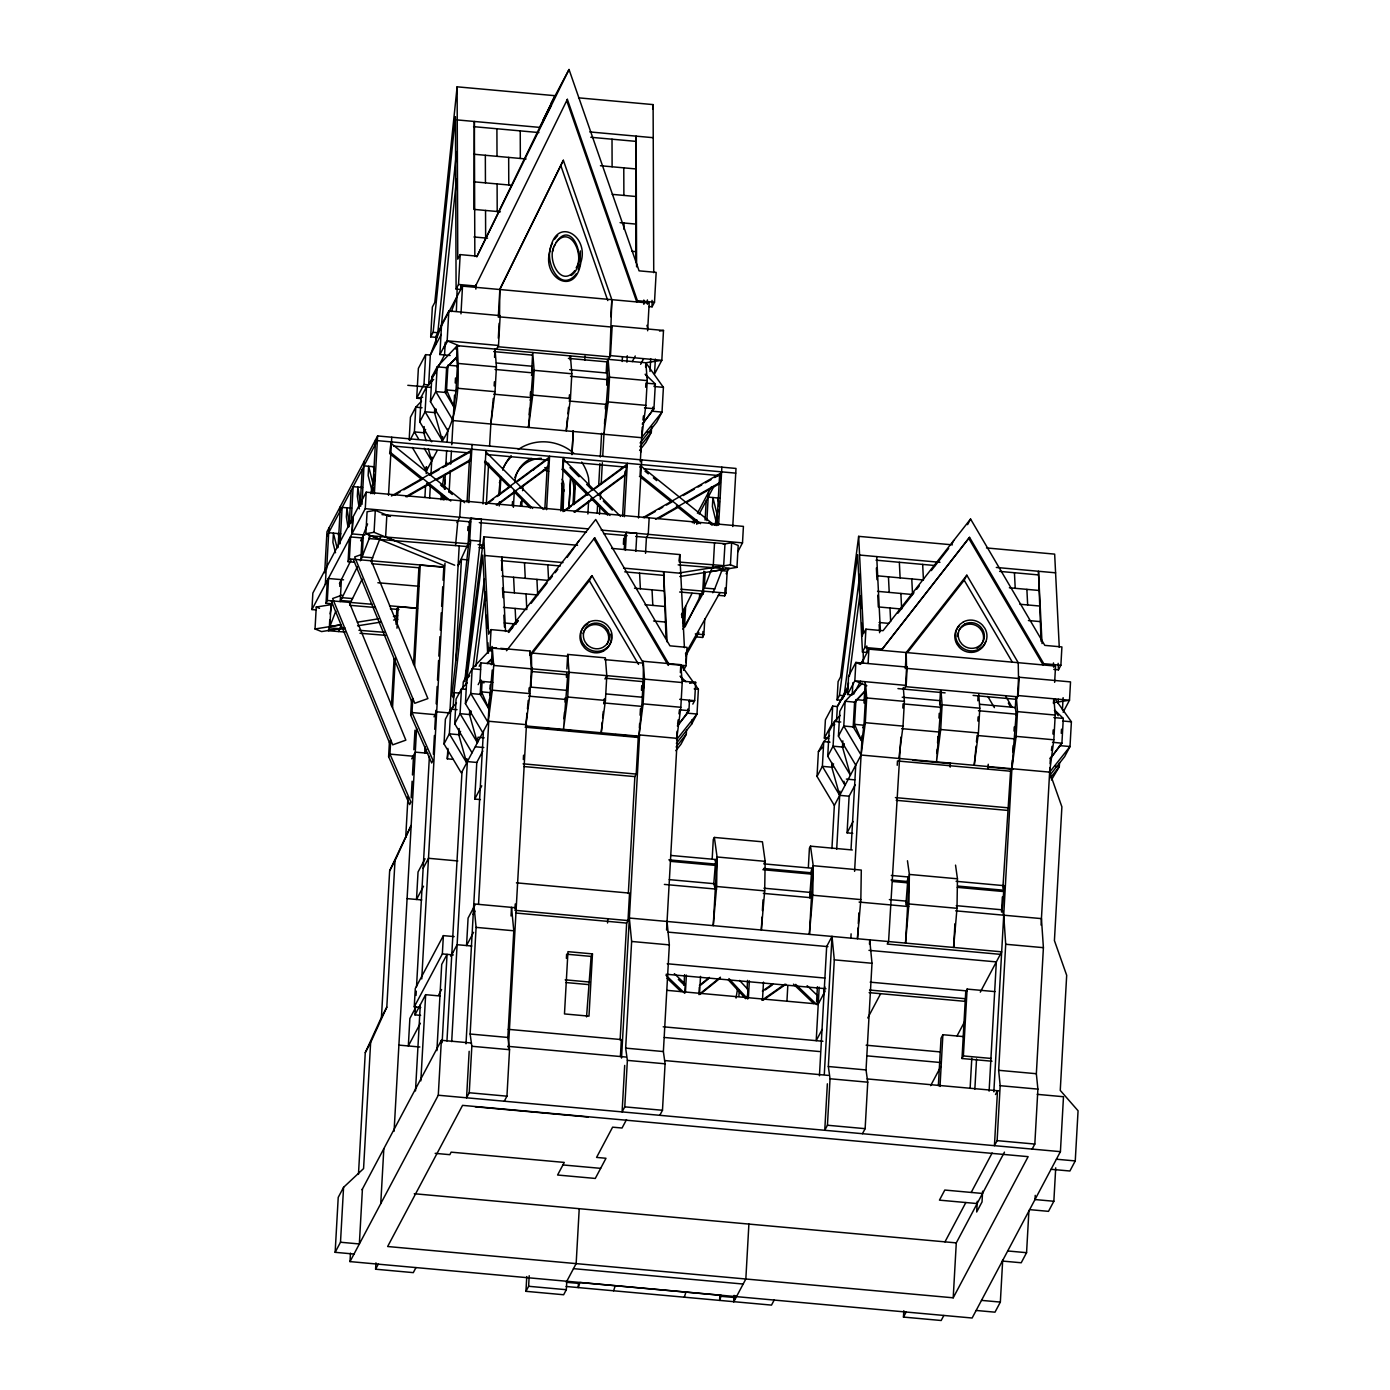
<?xml version="1.0" encoding="UTF-8"?>
<svg xmlns="http://www.w3.org/2000/svg" width="1390" height="1390" viewBox="0 0 1390 1390"><rect width="100%" height="100%" fill="white"/><g stroke="black" fill="none" stroke-linecap="round" stroke-linejoin="round"><path stroke-width="1.5" d="M655.368 359.089L654.534 374.014L661.831 360.288L663.499 330.438L612.156 325.781L611.496 327.032L499.514 316.868L499.844 289.52L563.35 160.284L611.843 299.684L609.828 356.865L497.846 346.718M809.64 897.87L811.882 868.229L763.822 863.868L765.16 861.348L717.084 856.987L713.244 925.653L716.632 886.507L717.084 856.987L714.356 837.44L762.432 841.801L765.16 861.348L764.691 890.868L761.32 930.014L762.033 917.087M858.064 927.964L857.456 938.736L860.844 899.591L861.296 870.071L813.22 865.709L809.38 934.375L812.768 895.23L813.22 865.709L810.509 846.163L852.313 849.968M954.93 923.759L953.61 947.459L956.998 908.313L957.449 878.793L909.373 874.432L905.533 943.098L908.921 903.952L909.373 874.432L907.462 860.757M316.225 609.949L311.933 609.567L312.854 593.078L353.025 517.41L352.104 533.899M344.876 627.846L321.577 631.581L315.026 628.975L316.26 607.03L331.081 604.65L329.83 626.577L341.349 624.701L338.673 631.547M324.669 572.802L326.963 531.797L377.611 435.939L736.005 468.447L732.756 526.549M325.347 584.304L326.268 567.815M326.667 569.031L328.961 528.009M332.453 603.816L326.024 603.277L327.258 581.315L328.544 578.518L343.556 579.804M326.024 603.277L327.31 600.463L328.544 578.518M329.43 625.9L329.76 619.905M330.108 613.911L332.002 602.218M338.065 547.538L340.359 506.533M340.081 543.768L342.114 507.437L351.601 508.167M339.803 586.406L340.029 582.41M341.401 579.613L340.185 601.575L357.473 566.651M349.116 526.741L351.131 490.427M354.519 562.255L348.091 561.699L349.307 539.754L350.593 536.957L363.468 538.052M351.114 522.97L353.147 486.656L362.564 487.508M348.091 561.699L349.377 558.902L350.593 536.957M360.149 505.96L362.165 469.646M362.026 504.309L364.232 461.15M360.809 559.875L362.043 537.93M311.933 609.567L365.275 508.671L366.195 492.182L743.424 526.393L742.503 542.882L737.725 551.899M444.522 565.799L365.848 533.691L367.082 511.746L375.3 510.373L389.061 515.985M369.427 534.577L369.201 538.573L468.413 546.652M372.589 493.554L375.595 439.727M374.362 494.041L377.611 435.939M454.704 565.226L374.066 532.318L375.3 510.373M353.998 1254.041L335.146 1252.321L338.222 1197.398L343.573 1187.321L363.572 1168.59L370.626 1042.535L386.802 1007.194L395.003 860.705L411.179 825.365L389.652 870.8L381.451 1017.289L365.275 1052.612L358.464 1174.394M335.146 1252.321L340.498 1242.243L343.573 1187.321M421.552 479.289L389.634 453.592L390.712 445.009M388.505 495.327L391.754 437.224M1037.235 1094.347L1063.489 1096.727L1060.414 1151.65L972.131 1318.015L350.002 1261.599L350.471 1253.155M362.425 1189.023L359.35 1243.963L340.498 1242.243M388.609 756.629L389.391 742.521L390.729 740.001L389.947 754.11L388.609 756.629L409.616 804.549L410.954 802.03L389.947 754.11L413.508 756.247L412.465 774.977M391.441 705.981L394.082 658.669M396.011 624.266L396.845 609.202L398.183 606.683L417.469 608.438M392.536 707.753L395.299 658.304M396.984 628.193L398.183 606.683M409.164 439.935L410.432 417.243L415.784 407.166L421.535 401.119M431.665 441.777L419.745 421.83L421.135 397.088L426.487 386.993L433.663 379.435M420.979 398.6L416.705 398.218L423.985 384.491L425.653 354.641L430.327 355.058L441.256 334.469M415.975 1267.576L413.299 1272.632L375.595 1269.209L375.943 1262.867M380.756 1203.618L383.831 1148.696M426.07 440.804L423.828 432.759L424.159 426.574M426.487 386.993L425.097 411.753L419.745 421.83M437.12 337.457L430.692 336.866L432.36 307.034L434.792 302.447L457.119 86.823L555.114 95.701L476.753 256.872L569.031 69.5L639.07 270.841L656.167 272.388L654.499 302.238L652.084 306.808L648.974 306.53M423.985 384.491L428.659 384.908L430.327 355.058L441.325 326.059L456.563 178.91M410.676 715.068L411.457 700.96L412.795 698.44L412.013 712.549L410.676 715.068L431.682 762.971L433.02 760.452L412.013 712.549L435.574 714.686M413.508 664.403L418.911 567.641L420.249 565.122L443.81 567.259L443.08 580.255M414.602 666.192L420.249 565.122M405.706 837.614L408 796.678M424.906 497.325L425.496 486.552M426.226 473.625L426.608 466.797M447.771 430.674L430.448 401.658L431.838 376.916L437.19 366.838L457.31 345.658L645.846 362.755L661.831 360.288L610.488 355.632L608.507 359.367M435.557 344.581L436.026 336.05L462.522 286.132L649.182 303.055L647.636 330.768M411.179 797.86L412.118 781.215M413.873 749.749L414.967 730.236M394.082 1131.269L416.6 728.43M429.649 498.002L430.379 485.075M430.969 474.303L431.942 457.084M455.538 349.012L457.31 345.658C458.874 377.541 460.455 413.004 442.42 440.752L434.531 412.604L434.757 408.469M441.082 330.334L441.325 326.059M450.151 355.475L439.883 354.537L441.551 324.687L448.831 310.96L500.174 315.617L498.506 345.467L496.508 349.203M445.269 342.166L444.557 354.954L428.659 384.908M448.831 310.96L447.163 340.811L439.883 354.537M425.062 746.639L424.697 752.98L426.713 749.21M442.663 436.53L442.42 440.752L425.097 411.753L435.574 412.691M445.217 392.432L446.607 367.69L456.667 357.108L457.38 366.022L455.99 390.764L453.887 406.94L445.217 392.432L446.555 389.912L447.945 365.17L457.38 366.022M420.736 1007.455L414.255 1006.864L415.28 988.551L443.375 935.626L454.165 936.599M420.614 1015.36L414.95 1014.856L415.436 1006.238M416.027 995.466L416.27 991.157M416.514 986.848L429.406 756.351M443.897 500.07L444.14 495.761M444.505 489.297L445.339 474.216M445.825 465.598L446.659 450.516M447.146 441.916L447.875 428.989M456.389 311.047L457.188 287.435M460.733 285.159L460.75 289.467L456.094 289.033L458.509 284.464L460.177 254.613L477.291 256.16M433.367 754.214L434.41 735.484M434.757 729.246L435.817 710.342M436.182 703.844L437.155 686.504M437.503 679.988L438.597 660.476M438.84 656.149L439.935 636.637M440.3 630.122L441.273 612.782M441.638 606.283L442.715 586.771M415.488 1090.942L420.301 1004.761M421.743 978.925L444.991 563.159M449.126 492.147L450.325 470.602M450.69 464.138L451.42 451.211M451.767 444.748L454.547 395.212M455.225 382.98L455.503 377.976M456.493 360.219L457.31 345.658M460.976 313.845L462.522 286.132M420.84 1080.864L425.653 994.684L440.317 996.022M508.41 1047.817L526.462 724.677L488.759 721.254L461.341 772.944L444.018 743.928L445.391 719.186L450.742 709.109L456.493 703.045M381.972 514.648L457.866 520.746L455.555 545.523M460.663 500.748L459.743 517.236L456.876 522.64M452.949 759.34L447.302 758.818L447.875 748.411M459.221 545.662L449.856 713.053L453.192 706.745L453.991 692.637L459.638 693.141M455.798 660.389L461.445 559.319L467.092 559.84M472.044 752.772L454.721 723.756L456.094 699.014L461.445 688.936L467.196 682.89M467.057 502.12L469.455 459.395M436.894 1050.614L441.707 964.434L447.059 954.357L442.124 1042.674M414.255 1006.864L442.35 953.922L443.375 935.626M436.616 479.932L469.976 460.872L471.158 450.464L391.459 495.987M468.83 502.607L472.079 444.505M467.77 530.546L467.996 526.567M468.152 543.716L469.386 521.771M350.002 1261.599L438.284 1095.233L441.36 1040.293L471.418 1043.021M466.918 758.627L466.693 762.849L458.787 734.702L459.134 728.516M469.733 540.293L470.967 518.348L481.392 519.235L480.158 541.179L469.733 540.293L458.092 565.626L461.445 559.319M462.905 688.12L463.252 682.021L465.685 677.451L483.807 536.801L577.545 545.297M482.747 732.6L465.424 703.601L466.797 678.859L472.148 668.764L492.286 647.584L496.473 647.966M446.955 1040.954L462.001 771.676M477.621 738.472L477.395 742.694L469.49 714.529L469.716 710.412M451.698 1041.631L467.353 761.598L476.787 762.45L482.799 751.104M482.973 503.892L485.961 450.482M486.344 504.17L488.637 463.252M489.593 446.016L490.931 422.317M494.562 357.404L495.014 349.081L496.421 366.925L495.031 391.667L490.826 424.002L493.294 398.443M494.162 385.934L494.388 381.816M498.298 317.233L499.844 289.52M498.315 338.187L499.149 323.262M493.85 664.055L481.009 662.891L479.984 681.204L478.16 684.627M492.234 670.015L488.863 708.865L480.193 694.375L481.009 679.936M480.401 799.58L474.737 799.076L476.787 762.45M482.104 681.534L481.531 691.855L480.193 694.375M465.998 1043.821L483.407 731.349M466.032 685.096L482.799 555.114L487.612 652.501L490.045 647.914L491.07 629.618L508.184 631.164L595.719 519.478L669.945 645.829L687.06 647.393L686.034 665.688L683.602 670.275L683.394 665.949M498.645 495.622L500.539 476.666M499.271 505.96L499.514 501.668M499.983 493.085L500.713 480.228L499.357 482.747M469.16 1051.309L466.571 1097.805L469.247 1092.748L471.836 1046.27L470.133 1034.021L476.092 927.373L473.816 903.934L516.229 907.792L514.891 910.311L628.002 920.562L629.548 893.11L516.437 882.841M480.523 669.528L472.148 668.764L470.776 693.506L488.099 722.522L489.402 699.118M489.975 689.04L490.201 684.905M491.33 664.75L492.286 647.584L490.496 650.954M478.525 904.369L488.759 721.254M492.286 647.584L493.676 665.445L492.303 690.187L488.099 722.522M512.302 505.699L512.528 501.547M513.397 507.333L514.335 490.722M520.555 506.082L520.798 501.79M521.771 505.717L522.136 499.271M522.605 490.687L522.849 486.396M531.675 371.217L532.718 352.504L534.125 370.348L532.735 395.09L528.53 427.425L528.773 423.203M529.243 414.828L529.59 408.434M530.285 396.011L530.528 391.876M528.53 427.425L532.787 372.868L531.953 366.23L496.352 362.998M511.034 915.975L511.52 907.357L513.796 930.779L507.836 1037.444L509.539 1049.693L506.95 1096.171L504.275 1101.21M515.012 908.191L515.256 903.969M523.318 759.513L523.561 755.204M529.764 655.177L529.99 651.007L500.661 648.348M528.895 691.994L529.121 687.876M526.063 723.912L530.007 693.61L531.38 668.851L529.99 651.007M567.276 690.43L530.65 687.094L531.119 678.963M544.828 509.174L547.226 466.449M519.947 488.411L547.73 467.926L548.911 457.519L485.631 504.153M546.6 509.661L549.589 456.25L547.573 460.038M560.743 510.947L563.732 457.536M570.195 360.08L570.421 355.91L571.829 373.754L570.439 398.513L566.234 430.848L567.468 418.06M562.029 509.852L562.533 486.813A20.902 19.929 28 0 0 561.473 483.407M569.222 398.965L569.448 394.847M563.124 511.624L563.871 484.293A20.902 19.929 28 0 0 562.081 479.255M571.933 454.565L573.271 430.865M571.968 454.513L573.288 430.813M579.23 1208.692L576.155 1263.614L566.79 1281.267L566.321 1289.711L563.645 1294.75L525.941 1291.327L526.775 1276.541M525.941 1291.327L528.617 1286.289L529.208 1275.725M572.975 504.952L573.792 490.409A30.51 29.121 28 0 0 571.394 477.152M574.209 504.501L575.13 487.873A30.51 29.121 28 0 0 574.522 480.21M564.097 718.856L564.444 712.479M565.278 697.711L565.035 702.054L567.711 697.016L569.083 672.274L567.693 654.429L605.397 657.852L606.787 675.696L605.414 700.438L601.21 732.773L602.235 722.122M566.651 673.16L566.408 677.312L569.083 672.274L643.674 678.946L644.334 677.695M566.877 668.99L567.693 654.429M584.756 360.253L584.999 355.979M603.625 703.809L605.414 700.438L567.711 697.016L563.506 729.368L567.745 674.793L532.144 671.561M587.883 513.987L588.596 501.13M566.39 958.37L566.616 954.2L591.132 956.407L592.47 953.888L567.954 951.664L564.479 1013.935L588.978 1016.142L592.47 953.888M597.144 513.014L597.63 504.396M598.708 485.006L599.924 463.478M600.289 457.015L601.609 433.315M606.196 372.624L606.805 361.852L608.142 359.332L609.532 377.177L608.142 401.918L603.938 434.271L608.195 379.696L607.361 373.076L569.657 369.653M599.455 514.439L599.941 505.821M600.306 499.357L600.671 492.894M601.158 484.276L602.356 462.731M602.721 456.268L604.042 432.585M604.528 423.967L604.772 419.502M605.362 408.938L605.606 404.577M606.683 385.186L608.142 359.332M610.888 316.729L611.843 299.684M610.488 355.632L612.156 325.781M622.216 361.504L622.442 357.247M586.545 1016.889L591.132 956.407M604.303 698.84L604.077 702.958L641.78 706.381L638.914 736.196L525.802 725.945L527.019 713.157M626.907 362.182L627.272 355.788M622.581 516.211L625.083 471.349M597.717 495.466L625.5 474.98L625.709 471.314M625.5 474.98L626.682 464.573L563.402 511.207M624.353 516.715L627.342 463.304L625.326 467.092M623.398 544.272L623.728 538.278M624.232 549.45L625.014 535.48M625.413 550.405L626.404 532.44L636.846 533.326L635.838 551.291M607.534 922.977L607.778 918.634M640.616 452.428L640.964 446.242M640.303 461.845L642.232 427.182M645.603 367.064L645.846 362.755L663.412 387.358L662.022 412.1L656.671 422.178L640.112 442.976M714.495 525.333L640.599 465.824L640.078 474.98L700.543 523.683M638.479 517.984L641.728 459.899M645.672 387.254L645.898 383.119L655.333 383.97L653.943 408.712L642.406 424.037L653.943 408.712L644.508 407.861M447.649 367.777L437.19 366.838L435.8 391.58L453.123 420.579L641.659 437.694L645.846 405.341L647.236 380.599L645.846 362.755M649.999 371.46L650.711 358.655M651.667 426.07L651.319 432.255L645.968 442.35L639.609 450.343M652.605 411.249L652.831 407.114M645.533 553.342L646.437 537.374L635.716 536.418M649.165 517.845L648.244 534.333L646.333 537.947M620.131 1039.946L626.664 923.082L629.34 918.043L1001.686 951.82L980.28 992.147M628.332 893.457L634.865 776.61L636.203 774.074L638.253 737.465L639.591 734.945L677.295 738.368L666.574 930.084M620.409 1056.487L621.347 1039.581L508.236 1029.33M639.383 727.804L639.626 723.547M640.095 715.207L640.443 708.761M641.485 690.343L641.746 685.548M642.875 665.428L643.101 661.275L680.805 664.681L698.388 689.284L696.998 714.026L691.647 724.12L676.357 743.303M621.521 1058.068L639.591 734.945M641.78 706.381L643.17 681.639L605.449 678.216M642.875 693.193L642.649 697.259L606.04 693.94M643.222 687.094L643.379 663.134L591.984 575.651L531.38 652.97L531.675 668.798L568.302 672.117M643.761 687.876L644.23 679.727M624.701 1065.418L622.095 1111.896L624.77 1106.857L627.376 1060.379L625.656 1048.13L631.633 941.464L629.34 918.043M681.743 617.612L681.969 613.633M682.681 622.807L683.359 610.836M686.521 713.087L696.998 714.026L676.617 739.619L677.086 731.227M680.37 672.621L680.805 664.681L682.212 682.542L680.822 707.284L676.617 739.619M683.289 626.907L684.28 608.942M684.558 626.108L685.67 606.162M659.798 1115.319L662.474 1110.28L665.08 1063.802L663.378 1051.552L669.337 944.887L667.044 921.466M685.93 662.63L686.486 652.657M696.79 524.325L697.033 520.051M675.853 750.67L680.944 744.276L686.295 734.198L686.521 730.08M689.492 700.351L688.901 710.655L677.382 725.962L687.564 713.174L687.807 709.056M691.647 724.12L691.872 719.985M699.448 597.77L699.674 593.791M682.837 681.187L695.678 682.351L694.653 700.664L692.828 704.105M705.112 520.121L706.19 500.904M702.767 591.097L703.879 571.134M706.867 520.607L708.448 492.425M705.164 572.089L704.261 588.057L685.027 626.925M696.182 636.898L702.61 637.454L702.958 631.46M684.019 985.232L684.61 974.668M702.61 637.454L703.896 634.657L704.799 618.689M674.341 973.643L685.287 984.12L684.766 993.277L666.001 975.328M685.444 992.008L686.382 975.102M714.529 542.847L713.313 564.809L704.261 588.057L714.721 588.908L723.756 565.643L679.258 562.064M716.84 524.76L719.586 475.641L643.692 468.743M686.382 502.589L719.742 483.529L720.159 476.197M719.742 483.529L720.923 473.104L643.084 517.584M718.613 525.264L721.862 467.162M699.309 987.23L698.909 994.545L720.454 977.205M699.57 993.294L700.525 976.388M718.248 595.32L724.677 595.876L725.128 587.901M724.677 595.876L725.962 593.078L727.196 571.134L720.75 570.578M712.201 858.655L713.279 839.491L714.356 837.44M731.644 542.812L738.194 545.419L736.961 567.363L730.428 564.774L731.644 542.812L723.182 544.168M715.294 889.027L713.8 883.658L715.746 859.507L671.196 855.476M738.907 996.317L739.254 989.941M747.108 988.829L747.577 980.367M747.264 996.578L748.254 989.819L739.567 980.419M748.254 989.819L747.733 998.976L728.933 978.577M748.411 997.725L749.349 980.819M734.146 1295.358L733.798 1301.7L745.839 1279.009L748.897 1224.069M762.398 910.624L763.006 899.851M762.537 999.01L763.492 982.105M786.966 1000.678L787.8 985.771M808.355 867.377L809.414 848.213L810.509 846.163M811.048 872.538L811.882 868.229M831.932 848.526L834.347 805.453L817.025 776.437L818.397 751.695L823.749 741.617L829.5 735.553M843.921 781.25L845.051 785.28L827.728 756.264L829.1 731.522L834.452 721.445L840.203 715.398M828.649 738.542L824.374 738.142L831.654 724.416L832.68 706.12L837.353 706.537L847.709 689.075L848.526 682.716M816.608 1001.495L817.424 986.709M817.025 1004.744L818.102 996.161L807.156 985.701M817.685 1003.476L818.102 996.161M819.197 987.161L816.208 1040.676L822.15 1029.469M855.145 784.881L849.116 796.209L839.699 795.358L831.793 767.211L832.019 763.075M841.35 700.265L837.075 699.882L838.101 681.569L840.533 677L858.655 536.349L952.393 544.845M836.554 720.784L837.353 706.537L848.282 685.948M819.44 1075.756L826.668 946.503L832.019 936.426L834.295 959.847L828.336 1066.512L830.039 1078.762L827.432 1125.24L824.757 1130.278L827.363 1083.8M851.045 849.134L855.754 765.108L838.431 736.109L839.803 711.367L845.155 701.272L862.408 683.133M836.693 849.221L839.925 791.136M824.305 1074.296L832.019 936.426M840.741 722.018L834.452 721.445L833.079 746.187L850.402 775.203L842.496 747.038L842.844 740.853M852.904 682.699L852.226 694.896L847.553 694.479L848.578 676.166L855.858 662.439L907.183 667.096L906.176 685.409L904.178 689.145M852.73 833.357L847.083 832.836L849.116 796.209M853.199 726.883L854.589 702.141L864.649 691.542L865.345 700.473L863.972 725.215L861.87 741.374L853.199 726.883L854.537 724.364L855.927 699.604L865.345 700.473M863.364 663.186L863.173 650.694M866.804 645.968L867.134 652.466L862.46 652.049L864.893 647.462L865.918 629.166L883.032 630.712L970.568 519.026L1044.794 645.377L1061.908 646.941L1060.883 665.237L1058.45 669.824L1053.794 669.389M850.871 938.146L851.097 933.837M854.589 871.356L862.182 735.536M865.171 682.177L864.007 702.993L866.682 697.954L865.605 684.071M868.107 663.378L868.889 649.147L1055.549 666.071L1054.645 682.351M858.308 923.655L858.898 912.882M869.48 944.158L869.723 939.848L871.999 963.27L866.039 1069.935L867.742 1082.185L865.136 1128.663L862.46 1133.701M897.228 765.282L897.471 760.973L1010.582 771.224L1011.92 768.705L1016.125 736.37L1017.497 711.628L1016.42 697.745M900.859 737.152L888.575 941.551L887.237 944.071L1000.348 954.339M902.822 708.014L903.048 703.879M905.324 668.798L906.228 652.518L966.832 575.199L1018.227 662.683L1018.523 678.494L1017.497 696.807L905.498 686.66M898.809 758.453L903.014 726.101L904.386 701.359L903.309 687.477M905.62 684.61L906.419 670.38M905.88 904.768L908.035 876.951L891.32 875.439M892.484 881.469L907.114 882.789L908.035 876.951M943.845 1315.461L941.169 1320.5L903.465 1317.077L903.813 1310.735M936.982 753.467L937.225 749.21M937.572 742.972L937.92 736.544M938.962 718.074L939.223 713.331M939.692 704.886L940.474 691.108M941.013 690.899L942.09 704.782L940.717 729.524L936.513 761.876L940.752 707.302L939.935 700.664L902.232 697.259M950.169 767.158L950.413 762.954M938.354 1085.694L941.013 1038.26L942.889 1034.716L964.312 1036.662M940.005 1086.459L942.889 1034.716M977.83 700.769L978.056 696.599M977.882 721.028L978.108 716.91M976.058 746.117L974.216 765.282L978.421 732.947L979.794 708.205L978.716 694.322M991.991 1061.23L962.002 1058.52L965.737 991.678L967.11 989.089L994.962 991.609M962.002 1058.52L963.374 1055.931L967.11 989.089M953.21 1297.808L1028.131 1156.654L462.557 1105.363L387.636 1246.517L953.21 1297.808L956.285 1242.886L1004.449 1152.136M970.116 1088.405L971.801 1058.242M987.995 768.479L988.238 764.257M974.859 1089.082L976.544 1058.919M977.274 1201.255L976.683 1212.01L982.035 1201.933L982.626 1191.16M989.107 1091.15L996.335 961.897L868.959 950.343M1001.512 912.083L1002.364 896.932M1002.85 888.279L1010.582 771.224M995.501 1094.521L997.499 1090.733L994.441 1145.673L997.116 1140.634L1000.174 1085.694L998.645 1070.3L1005.7 944.262L1003.736 915.193L1002.242 909.824L1004.188 885.673L956.111 881.312M957.276 887.341L1003.267 891.511L1004.188 885.673M993.85 1091.845L1012.389 760.26M1012.858 751.903L1013.223 745.492M1014.022 731.105L1014.248 726.97M1015.291 708.344L1015.881 697.936M1011.92 768.705L1016.16 714.147L1015.343 707.51L979.724 704.278M973.104 695.4L1016.177 699.309L1018.158 695.556L1019.183 677.243L1070.526 681.899L1069.501 700.212L1063.124 712.219M976.145 1310.457L994.997 1312.177L1000.348 1302.082L1002.711 1259.827M1041.075 925.08L1049.867 767.923M1050.093 763.736L1050.44 757.428M1053.464 703.444L1053.707 699.274M1052.942 734.059L1053.186 729.941M1051.048 1169.303L1069.9 1171.005L1075.252 1160.928L1078.067 1110.766L1060.257 1090.403L1066.686 975.311L1054.419 940.596L1061.89 806.843L1049.624 772.128L1053.829 739.793L1055.219 715.051L1053.967 699.187M1032.144 1149.096L1034.82 1144.057L1037.896 1089.117L1036.349 1073.723L1043.403 947.667L1041.44 918.616L955.66 910.832M1002.364 1261.06L1021.216 1262.763L1026.567 1252.685L1028.93 1210.429M1058.103 703.34L1058.346 699.274M1035.237 1195.365L1034.994 1199.553L1053.846 1201.255L1055.722 1167.826M1059.527 762.589L1059.302 766.707L1051.396 779.981M1061.265 733.312L1061.508 729.194M1062.429 709.873L1063.124 697.658M1054.628 710.047L1063.298 718.422L1061.908 743.164L1050.388 758.471L1061.908 743.164L1052.491 742.312M1055.062 698.962L1071.395 721.792L1070.005 746.534L1064.653 756.629L1050.649 774.213M527.436 708.9L528.252 700.386M567.885 413.803L568.493 407.409M602.635 717.866L603.26 711.489M976.458 741.86L977.083 735.466L1014.787 738.889M430.692 336.866L433.124 332.297L455.451 116.656L456.094 289.033M456.546 151.597L437.798 332.714L433.124 332.297M652.674 108.907L653.109 104.598L578.553 97.839M580.238 262.276L580.377 250.912M468.691 543.507L451.924 695.434L453.418 697.867L470.654 541.666M464.729 681.604L480.315 540.38M447.302 758.818L448.24 750.496M472.895 668.468L484.432 578.97M475.849 666.244L485.405 592.157L485.822 600.584M642.945 419.988L643.466 415.958M638.914 736.196L643.118 703.861L644.508 679.119L643.101 661.275M678.98 560.969L679.814 554.575L611.635 548.39M677.642 723.947L678.164 719.898M678.963 713.834L679.484 709.803L688.901 710.655L687.564 713.174M837.075 699.882L839.508 695.313L857.647 554.662L862.46 652.049M859.837 574.261L844.164 695.73L839.508 695.313M849.342 676.374L859.715 595.928M1015.69 704.313L1016.507 697.954M1051.431 750.392L1051.969 746.343M500.4 211.801L473.868 209.386L474.355 121.469L474.841 256.455M635.786 261.98L636.116 136.133L636.603 266.845M736.04 998.09L737.395 989.715M823.471 995.327L824.913 986.952M339.195 541.37L339.994 537.131M370.8 493.659L374.431 474.563M373.111 487.959L372.312 492.199L368.142 475.484L368.645 466.328L373.337 485.145M373.91 483.72L374.727 479.463M715.051 524.881L717.866 510.026M718.682 505.769L719.481 501.529M716.145 525.542L717.761 517.063M501.634 570.369L501.859 557.043L505.543 631.477M666.019 637.628L663.621 571.724L667.096 641.902M1041.075 641.259L1038.469 571.273L1042.048 643.57M552.525 243.181C542.308 258.488 559.458 295.427 576.537 273.604M552.508 251.798L553.463 248.445M554.732 245.266C546.201 258.054 560.518 288.877 574.765 270.668M576.155 267.836C584.703 255.065 570.386 224.224 556.122 242.451M578.362 269.938L580.064 263.892M613.616 1290.789L615.249 1285.715M684.314 1297.2L685.948 1292.127M735.692 1295.81L733.798 1301.7L733.903 1297.478L719.759 1296.192L719.655 1300.415L721.288 1295.324L579.908 1282.501L578.257 1287.592L578.379 1283.37L566.251 1282.275M451.35 311.586L457.223 296.122M367.568 523.961L363.294 534.959L362.269 556.938L360.358 560.813M335.824 611.166L328.231 630.712L345.067 632.068M372.52 557.755L380.756 536.592M469.177 522.24L470.967 518.348M481.392 547.799L482.678 545.002M624.614 536.332L626.404 532.44M567.363 99.35L566.703 100.601L636.742 301.925L637.402 300.692L567.363 99.35L474.963 287.261L475.623 286.01L458.509 284.464M500.053 288.72L563.35 160.284M339.455 583.557L350.992 560.24M360.618 540.814L363.502 534.976M349.655 604.407L362.147 579.144M370.8 561.664L372.729 557.772L362.06 556.921L370.296 535.758L469.507 543.837M681.447 614.675L692.029 593.304M712.792 592.783L714.721 588.908M542.847 120.461L555.114 95.701M553.932 246.76C570.178 212.757 590.559 262.206 571.186 275.463M460.177 254.613L457.762 259.183L457.119 86.823M551.152 103.19L569.031 69.5M551.413 105.345L539.702 127.393L457.241 119.922M326.702 536.488L364.18 465.858M425.653 354.641L418.373 368.367L416.705 398.218L422.699 397.279M366.195 492.182L352.817 517.393L351.896 533.882L364.945 535.063M443.636 348.421L447.597 340.932M409.928 440.317L414.394 431.908L415.784 407.166L422.056 407.739M430.448 401.658L435.8 391.58L446.277 392.536M456.928 366.856L458.717 363.502L496.421 366.925M423.828 432.759L425.601 429.406M434.531 412.604L436.304 409.233M455.538 391.615L457.327 388.244L495.031 391.667M499.514 316.868L500.174 315.617M412.291 447.424L426.365 471.001L437.068 450.829M469.82 452.984L471.818 449.196M531.449 375.387L534.125 370.348L571.829 373.754M530.059 400.129L532.735 395.09L570.439 398.513M606.857 382.215L609.532 377.177L647.236 380.599M411.718 758.853L415.28 752.129L427.842 753.276M434.01 716.84L436.686 711.802L449.248 712.931M605.467 406.975L608.142 401.918L645.846 405.341M632.276 361.608L635.265 355.996M562.985 492.668L564.323 490.149M491.07 629.618L488.637 634.188L483.807 536.801M479.185 666.314L481.009 662.891M573.792 490.409L575.13 487.873M640.616 364.319L643.605 358.707M444.018 743.928L449.37 733.851L450.742 709.109L457.032 709.664M454.721 723.756L460.073 713.678L461.445 688.936L465.633 689.318M465.424 703.601L470.776 693.506L481.235 694.461M458.787 734.702L460.577 731.331M469.49 714.529L471.28 711.176M389.652 870.8L395.003 860.705M506.499 650.728L594.694 537.791L668.92 664.142L686.034 665.688M489.628 695.226L492.303 690.187L530.007 693.61M653.995 386.49L655.333 383.97L645.203 374.205L647.705 377.715M578.918 540.918L567.137 557.407M594.694 537.791L594.034 539.042L668.26 665.393L668.92 664.142M425.079 858.777L418.043 871.999L416.514 899.469L423.533 886.229M423.133 868.368L428.485 858.29L457.814 860.949M531.675 668.798L532.335 667.548L530.65 687.094M639.921 467.092L640.599 465.824M531.362 654.603L589.343 580.655L591.984 575.651M474.737 799.076L481.757 785.837M381.451 1017.289L386.802 1007.194M365.275 1052.612L370.626 1042.535M415.888 1007.142L409.859 1018.488L408.33 1045.958L420.371 1023.266M414.95 1014.856L425.653 994.684M475.102 904.855L468.082 918.095L466.553 945.548L473.573 932.325M450.621 956.094L452.619 952.306M451.767 954.791L457.119 944.696L471.783 946.034M473.173 914.446L474.963 911.093M605.015 679.05L606.787 675.696M438.562 995.205L441.568 989.524M692.394 522.675L694.409 518.887M697.415 513.223L711.298 487.056M694.149 523.578L696.147 519.791M699.153 514.126L713.887 486.378M720.263 474.372L720.923 473.104M362.026 1189.771L441.36 1040.293M642.719 682.473L644.508 679.119L682.212 682.542M641.329 707.215L643.118 703.861L680.822 707.284M726.119 573.74L729.107 568.145L724.816 567.763M375.595 1269.209L378.271 1264.17M715.068 860.775L715.746 859.507M865.918 629.166L863.485 633.736L858.655 536.349M832.68 706.12L825.399 719.846L824.374 738.142L828.37 737.534M685.287 984.12L684.61 985.371L678.355 979.394M842.409 699.048L845.937 692.394M861.609 662.874L868.889 649.147M847.553 694.479L854.833 680.753L855.858 662.439L859.871 664.107M626.508 1119.628L622.042 1128.02L612.608 1127.168L596.571 1157.418L605.988 1158.27L595.285 1178.442L557.581 1175.019L564.27 1162.422L451.159 1152.154L449.821 1154.673L435.157 1153.352M853.634 694.288L860.584 681.17M969.542 537.339L881.347 650.277L969.542 537.339L1043.768 663.69L1060.883 665.237M817.025 776.437L822.376 766.359L823.749 741.617L830.039 742.173M827.728 756.264L833.079 746.187L843.539 747.142M838.431 736.109L843.782 726.014L845.155 701.272L855.632 702.228M831.793 767.211L833.583 763.84M842.496 747.038L844.286 743.685M952.133 543.525L953.766 540.467M967.579 524.638L970.568 519.026M862.634 727.735L865.31 722.696L866.682 697.954L904.386 701.359M1019.183 677.243L1018.523 678.494L906.523 668.347L907.183 667.096M834.347 805.453L861.105 755.031L865.31 722.696L903.014 726.101M907.531 652.483L964.191 580.203L966.832 575.199M847.083 832.836L853.095 821.49M940.318 708.153L942.09 704.782L979.794 708.205M938.928 732.895L940.717 729.524L978.421 732.947M825.191 990.983L818.258 1004.049L667.339 990.375M1015.725 714.981L1017.497 711.628L1055.219 715.051M1043.768 663.69L1043.108 664.941L968.882 538.59M1014.335 739.723L1016.125 736.37L1053.829 739.793M867.777 1017.949L880.669 993.676M774.178 1300.067L771.502 1305.106L566.147 1286.48M930.657 1085.642L940.822 1066.512M957.085 1035.845L965.025 1020.903M903.465 1317.077L906.141 1312.038M944.974 1241.861L965.841 1202.524M971.193 1192.446L992.13 1152.988M1053.846 1201.255L1048.494 1211.35L1029.643 1209.63M682.872 629.149L704.226 591.41M685.461 653.786L719.881 592.748M685.809 655.715L698.892 632.433M860.497 664.368L863.607 659.121M508.427 632.328L517.758 620.409M531.102 603.382L547.121 582.949M549.797 579.543L552.456 576.138M555.131 572.732L557.79 569.327M897.94 613.146L913.96 592.713M916.635 589.308L919.294 585.902M931.317 570.578L948.658 548.459M641.659 437.694L662.022 412.1L651.562 411.145M639.869 446.659L651.319 432.255L647.132 431.89M676.113 746.986L686.295 734.198M1050.388 777.896L1059.302 766.707L1055.114 766.324M554.349 239.497L557.703 235.536M508.549 632.433L512.736 627.463M515.534 624.162L518.314 620.861M431.838 376.916L436.147 372.381M446.607 367.69L456.667 357.108M466.797 678.859L469.681 675.835M487.334 663.569L491.643 659.034L492.06 664.385M854.589 702.141L864.649 691.542M818.397 751.695L822.724 747.16M487.282 663.065L491.643 659.034M699.413 985.388L709.369 977.396M700.404 985.319L708.692 978.647M699.9 994.476L719.794 978.473M486.674 504.153L493.52 499.114M496.942 496.595L510.617 486.5M517.462 481.461L529.434 472.635M532.856 470.115L546.531 460.038M496.299 505.074L548.407 466.675M497.359 505.057L516.472 490.965M564.444 511.207L571.29 506.168M574.713 503.649L586.684 494.823M595.233 488.516L624.301 467.092M574.07 512.128L626.178 473.712M575.13 512.111L592.505 499.305M587.848 623.78L584.582 626.108A16.107 15.36 28 0 0 582.062 644.613L584.53 647.896A15.724 14.995 28 0 0 603.451 651.093M603.451 651.093L606.7 648.765A16.107 15.36 28 0 0 610.801 634.048M977.014 648.383L979.724 646.437A13.448 12.823 28 0 0 981.844 631.008L979.776 628.245A13.118 12.527 28 0 0 963.982 625.587L961.272 627.533A13.448 12.823 28 0 0 959.187 630.104M762.38 991.105L772.979 983.703M765.247 989.906L772.319 984.971M761.876 1000.261L784.829 984.224M762.971 1000.296L785.923 984.242M394.499 495.135L400.059 491.956M403.76 489.836L422.299 479.255M429.701 475.015L438.979 469.716M442.68 467.596L470.48 451.715M405.776 496.682L470.637 459.621M406.957 496.873L429.197 484.172M644.265 517.792L655.385 511.433M659.103 509.313L662.804 507.194M666.505 505.074L672.065 501.894M683.185 495.552L694.305 489.193M698.023 487.073L701.724 484.954M705.425 482.851L710.985 479.672M714.703 477.552L718.404 475.432M655.541 519.321L720.42 482.261M658.582 518.47L678.963 506.829M362.182 554.245L354.693 556.921L414.776 703.27L427.894 698.579L371.095 560.257M341.992 595.146L332.627 598.499L392.71 744.832L405.845 740.14L349.029 601.818M365.848 533.691L374.066 532.318M712.167 567.745L723.669 565.869L724.989 543.699L646.437 537.374M328.318 630.487L339.82 628.61M710.655 571.655L722.157 569.778M315.026 628.975L340.446 624.909M357.386 622.199L378.567 618.811M393.405 616.43L397.644 615.753M679.588 572.906L730.428 564.774M357.578 625.813L380.877 622.095M393.579 620.044L397.818 619.367M679.779 576.52L736.961 567.363M659.503 331.046L663.499 330.438M689.666 683.289L695.678 682.351M688.658 701.603L694.653 700.664L679.675 699.309M1053.516 702.697L1069.501 700.212L1018.158 695.556M678.164 564.879L722.661 568.458M329.326 627.88L344.025 629.079M358.933 630.278L384.474 632.328M359.958 633.267L385.499 635.317M349.377 558.902L443.757 566.981M680.909 589.221L725.962 593.078M371.686 563.715L418.877 567.763M679.623 592.018L703.218 594.051M377.871 582.74L418.633 586.232M342.114 597.683L352.539 598.569M340.724 600.48L351.149 601.366M327.31 600.463L372.364 604.32M389.53 605.797L417.417 608.177M695.33 633.909L703.896 634.657M349.62 605.293L375.37 607.5M390.382 608.768L398.965 609.515M457.866 520.746L470.724 521.893M479.307 522.64L586.441 532.092M603.573 533.586L627.151 535.671M478.073 544.585L482.365 544.967M479.116 547.591L483.407 547.973M589.742 131.928L653.231 137.697M473.573 126.646L538.92 132.571M590.802 137.28L635.334 141.311M473.677 154.221L526.08 158.981M600.445 165.723L635.439 168.902M473.782 181.812L511.746 185.252M612.208 194.357L635.543 196.477M620.096 222.643L635.647 224.068M473.973 236.978L487.56 238.194M631.859 251.295L635.751 251.642M637.402 300.692L654.499 302.238M498.506 345.467L447.163 340.811L459.186 345.832M493.676 351.601L532.092 355.076M568.388 358.377L606.805 361.852M495.083 369.445L532.787 372.868M570.491 376.29L608.195 379.696M655.038 386.594L663.412 387.358M407.809 385.308L430.674 387.376M455.99 390.764L446.555 389.912L453.887 406.94M493.693 394.187L531.397 397.61M569.101 401.032L606.805 404.438M424.871 432.863L414.394 431.908L418.72 439.171M735.727 473.139L377.35 440.63L363.971 465.841L374.275 466.779M393.7 446.086L467.7 452.793M486.986 454.53L547.121 459.986M564.305 461.549L624.44 467.005M708.188 497.116L720.315 498.211M986.483 547.938L1054.663 554.124L1059.267 647.254M365.275 508.671L588.265 528.895M601.123 530.059L742.503 542.882M859.593 555.044L939.953 562.324M996.3 567.45L1055.583 572.819M876.013 560.17L935.123 565.539M999.601 571.377L1037.774 574.852M876.777 575.755L923.447 579.995L922.665 564.409M1009.383 587.779L1038.556 590.42M328.7 532.7L340.828 533.812M484.745 555.496L562.985 562.585M623.571 568.093L680.735 573.271M877.559 591.341L912.552 594.52L911.77 578.935M1019.878 604.25L1039.32 606.005M501.165 560.622L560.274 565.991M624.753 571.829L662.926 575.304M1028.426 620.531L1040.085 621.591M501.929 576.207L548.598 580.447L547.816 564.861M634.535 588.231L663.708 590.872M879.088 622.511L888.818 623.38M502.711 591.793L537.704 594.972L536.922 579.387M645.029 604.702L664.472 606.457M503.475 607.378L526.81 609.498L526.028 593.912M653.578 620.982L665.237 622.042M864.893 647.462L882.007 649.026M504.24 622.963L515.916 624.023L515.134 608.438M906.176 685.409L854.833 680.753L866.856 685.757M490.045 647.914L507.159 649.478M531.38 652.97L567.989 656.306M604.615 659.625L643.379 663.134M897.957 688.589L945.096 692.863M493.676 665.445L531.38 668.851M905.151 704.07L940.752 707.302M978.456 710.724L1016.16 714.147M1053.881 717.57L1063.298 718.422M1063.003 721.028L1071.395 721.792M694.201 688.901L698.388 689.284M492.825 682.368L479.984 681.204L483.998 682.872M863.972 725.215L854.537 724.364L861.87 741.374M901.676 728.638L939.379 732.043M490.965 692.707L481.531 691.855L488.863 708.865M528.669 696.129L566.373 699.535M831.654 724.416L834.764 724.711M854.242 726.97L843.782 726.014L861.105 755.031L1049.624 772.128L1070.005 746.534L1059.527 745.596M470.532 714.634L460.073 713.678L477.395 742.694M912.657 760.243L950.378 763.666M988.081 767.072L1013.206 769.365M539.65 727.735L577.371 731.157M615.075 734.58L638.114 736.665M525.125 727.196L638.253 737.465M832.836 767.297L822.376 766.359L839.699 795.358M459.829 734.789L449.37 733.851L466.693 762.849M477.952 737.256L484.172 737.829M846.336 779.095L854.728 779.86M475.432 746.778L483.807 747.542M523.092 763.822L636.203 774.074M895.421 797.599L1008.532 807.851M523.874 766.533L634.865 776.61M896.22 800.31L1007.194 810.37M668.833 859.854L715.485 864.094M763.562 868.455L811.638 872.816M891.06 880.009L907.774 881.521M957.953 886.073L1003.927 890.243M670.275 861.314L714.825 865.345M762.884 869.706L810.961 874.067M669.25 879.627L713.8 883.658M763.961 888.21L809.936 892.38L811.43 897.749M889.374 899.591L906.089 901.102L907.583 906.471M956.251 905.654L1002.242 909.824M716.632 886.507L764.691 890.868M812.768 895.23L860.844 899.591M908.921 903.952L956.998 908.313M664.385 884.422L716.597 889.148M763.353 893.388L811.586 897.766M859.09 902.075L908.73 906.575M1005.7 944.262L1043.403 947.667M407.079 898.618L421.743 899.938M515.69 913.022L626.664 923.082M668.173 932.134L827.936 946.625M476.092 927.373L513.796 930.779M631.633 941.464L669.337 944.887M834.295 959.847L871.999 963.27M667.235 963.756L824.843 978.056M870.175 982.157L967.318 990.966M869.549 990.027L965.598 998.75M442.35 953.922L453.349 954.93M666.21 974.234L825.955 988.724M869.132 992.634L966.363 1001.46M565.191 979.828L589.69 982.052M565.886 982.539L588.352 984.572M663.204 1026.793L822.949 1041.284M866.126 1045.21L939.605 1051.865M963.374 1055.931L991.226 1058.45M664.316 1037.461L819.77 1051.57M867.256 1055.879L940.665 1062.533M998.645 1070.3L1036.349 1073.723M470.133 1034.021L507.836 1037.444M625.656 1048.13L663.378 1051.552M828.336 1066.512L866.039 1069.935M1000.174 1085.694L1037.896 1089.117M507.906 1046.34L625.969 1057.043M664.629 1060.553L828.37 1075.408M867.151 1078.918L998.576 1090.837M471.836 1046.27L509.539 1049.693M627.376 1060.379L665.08 1063.802M830.039 1078.762L867.742 1082.185M398.895 1045.106L419.849 1047M469.247 1092.748L506.95 1096.171M624.77 1106.857L662.474 1110.28M827.432 1125.24L865.136 1128.663M997.116 1140.634L1034.82 1144.057M438.284 1095.233L1060.414 1151.65M1056.4 1159.225L1075.252 1160.928M475.241 1106.788L588.352 1117.039M982.504 1193.471L944.8 1190.048L939.449 1200.143L977.153 1203.566M562.933 1164.942L600.636 1168.347M414.272 1193.732L956.285 1242.886M1007.715 1250.965L1026.567 1252.685M981.496 1300.38L1000.348 1302.082M573.479 1268.653L743.164 1284.047M528.617 1286.289L566.321 1289.711M316.26 607.03L319.526 608.334M390.451 516.489L386.854 515.03L385.621 536.992L394.604 540.623M371.113 535.828L380.096 539.442M644.96 471.141L648.331 473.851M653.37 477.899L656.723 480.61M708.796 522.536L712.149 525.246M639.417 476.249L671.318 501.946M676.357 505.995L698.197 523.578M390.816 443.167L464.712 502.694M440.543 485.006L445.582 489.072M448.935 491.782L452.289 494.475M390.312 452.323L450.777 501.026M426.591 483.338L446.746 499.583M795.706 984.381L816.017 1003.823M793.464 984.155L813.793 1003.58M666.905 978.091L680.978 991.539M685.948 681.726L680.162 676.131L682.681 679.641M620.583 516.455L563.054 458.787L562.55 467.943L609.949 515.464M569.952 467.648L579.039 476.753M586.615 484.328L592.661 490.409M603.26 501.026L612.347 510.13M561.873 469.212L587.866 495.274M590.924 498.332L607.743 515.203M485.753 451.785L543.282 509.452M532.648 508.462L485.249 460.941L484.589 462.192L509.053 486.726M513.64 491.33L530.459 508.184M728.273 979.846L745.613 998.663M607.795 629.948L605.71 627.203A13.118 12.527 28 0 0 589.916 624.544L587.206 626.49A13.448 12.823 28 0 0 585.103 641.919L587.171 644.665M1054.437 710.394L1058.19 715.676M424.141 448.223L431.717 460.924L428.329 448.848M964.191 580.203L1012.302 662.092M1005.7 696.268L1012.25 707.423M1008.323 703.097L1010.495 706.815M987.821 696.442L994.389 707.614M589.343 580.655L638.531 664.403M353.355 559.44L411.788 701.776M331.289 601.019L389.739 743.355M560.709 165.271L607.778 300.57M717.622 497.968L719.169 504.24M718.109 518.453L712.896 497.551L712.392 506.69L717.084 525.507M646.941 325.329L647.966 329.413M373.371 466.745L374.414 470.932M338.135 533.569L339.681 539.841M337.058 547.764L333.409 533.135L332.905 542.291L335.511 552.751M360.844 506.03L357.856 487.073L357.352 496.23L359.332 508.862M349.533 524.603L346.892 507.75L346.371 516.906L348.039 527.436M955.538 865.119L957.449 878.793M589.151 486.187L588.509 477.865A44.932 42.882 28 0 0 581.68 462.071M426.157 466.953L426.365 471.001M1058.138 663.325L1058.45 669.824M1053.464 662.908L1053.69 667.235M1026.88 589.377L1027.662 604.945M1014.439 572.732L1015.221 588.318M899.347 562.29L900.112 577.875M900.876 593.461L901.658 609.046L878.324 606.926L877.75 595.233M888.453 576.815L889.218 592.401M889.982 607.986L890.66 621.608M876.708 556.591L880.391 631.025M876.395 567.971L876.968 579.647M879.192 624.544L879.609 632.728M860.462 595.91L861.088 608.559M861.817 623.311L862.443 635.942M679.814 554.575L684.419 647.705M652.032 589.829L652.814 605.397M639.591 573.184L640.373 588.769M524.499 562.741L525.264 578.327M513.605 577.267L514.37 592.852M502.502 587.901L502.989 597.63M503.858 615.162L504.448 627.046M491.956 646.42L492.182 650.763M486.552 615.336L487.178 627.967M487.907 642.719L488.429 653.248M906.228 652.518L906.523 668.347M653.109 104.598L653.734 272.683M652.049 300.344L652.084 306.808M647.393 299.927L647.41 304.236M643.831 300.031L643.848 304.358M623.78 167.843L623.884 195.417M623.988 223.008L624.006 229.367M612.017 139.209L612.104 166.783M520.242 130.868L520.329 158.46M508.671 157.4L508.775 184.974M496.908 128.766L497.012 156.34M497.099 183.932L497.203 211.506M485.336 155.28L485.44 182.872M485.544 210.446L485.649 238.02M475.832 284.794L475.849 289.137M959.43 625.656A16.107 15.36 28 0 0 956.911 644.161L959.378 647.445A15.724 14.995 28 0 0 978.299 650.642L981.548 648.313A16.107 15.36 28 0 0 985.632 641.572M957.415 636.481A13.448 12.823 28 0 1 957.866 633.162M606.961 644.317A13.448 12.823 28 0 0 606.996 631.46L604.928 628.697A13.118 12.527 28 0 0 589.134 626.039L586.424 627.985A13.448 12.823 28 0 0 583.018 633.614M587.171 644.665A13.118 12.527 28 0 0 602.965 647.34L605.675 645.394A13.448 12.823 28 0 0 607.778 629.948M440.978 499.774A44.932 5.421 -84.8 0 1 441.534 493.919M442.42 486.309A44.932 5.421 -84.8 0 1 443.688 477.361M445.808 466.032A44.932 5.421 -84.8 0 1 446.711 462.418M442.732 499.67A30.51 3.684 -84.8 0 1 443.115 495.709M444.574 484.45A30.51 3.684 -84.8 0 1 445.339 480.089M514.908 477.448A30.51 29.121 28 0 1 541.301 458.266M529.816 472.166A20.902 19.929 28 0 1 534.264 469.351M544.741 467.613A20.902 19.929 28 0 1 548.32 468.239M502.694 469.125A44.932 42.882 28 0 1 511.138 456.841M502.676 470.081A44.932 42.882 28 0 1 511.19 455.677M518.244 449.509A44.932 42.882 28 0 1 573.931 453.366M514.804 482.399A30.51 29.121 28 0 1 531.293 458.405M543.403 470.133A20.902 19.929 28 0 1 548.72 471.297M570.612 478.264L568.927 508.427L570.647 478.195M550.023 250.721C541.249 277.67 575.46 297.842 580.864 262.397C589.638 235.431 555.427 215.259 550.023 250.721M588.63 622.286L585.381 624.614A16.107 15.36 28 0 0 582.844 643.118L585.329 646.402A15.724 14.995 28 0 0 604.25 649.599L607.5 647.271A16.107 15.36 28 0 0 610.036 628.767L607.552 625.483A15.724 14.995 28 0 0 588.63 622.286M963.478 621.834L960.229 624.162A16.107 15.36 28 0 0 957.693 642.667L960.177 645.95A15.724 14.995 28 0 0 979.099 649.147L982.348 646.819A16.107 15.36 28 0 0 984.885 628.315L982.4 625.031A15.724 14.995 28 0 0 963.478 621.834M964.782 624.093L962.054 626.039A13.448 12.823 28 0 0 959.951 641.468L962.019 644.213A13.118 12.527 28 0 0 977.813 646.889L980.523 644.943A13.448 12.823 28 0 0 982.626 629.496L980.558 626.751A13.118 12.527 28 0 0 964.764 624.093"/></g></svg>
